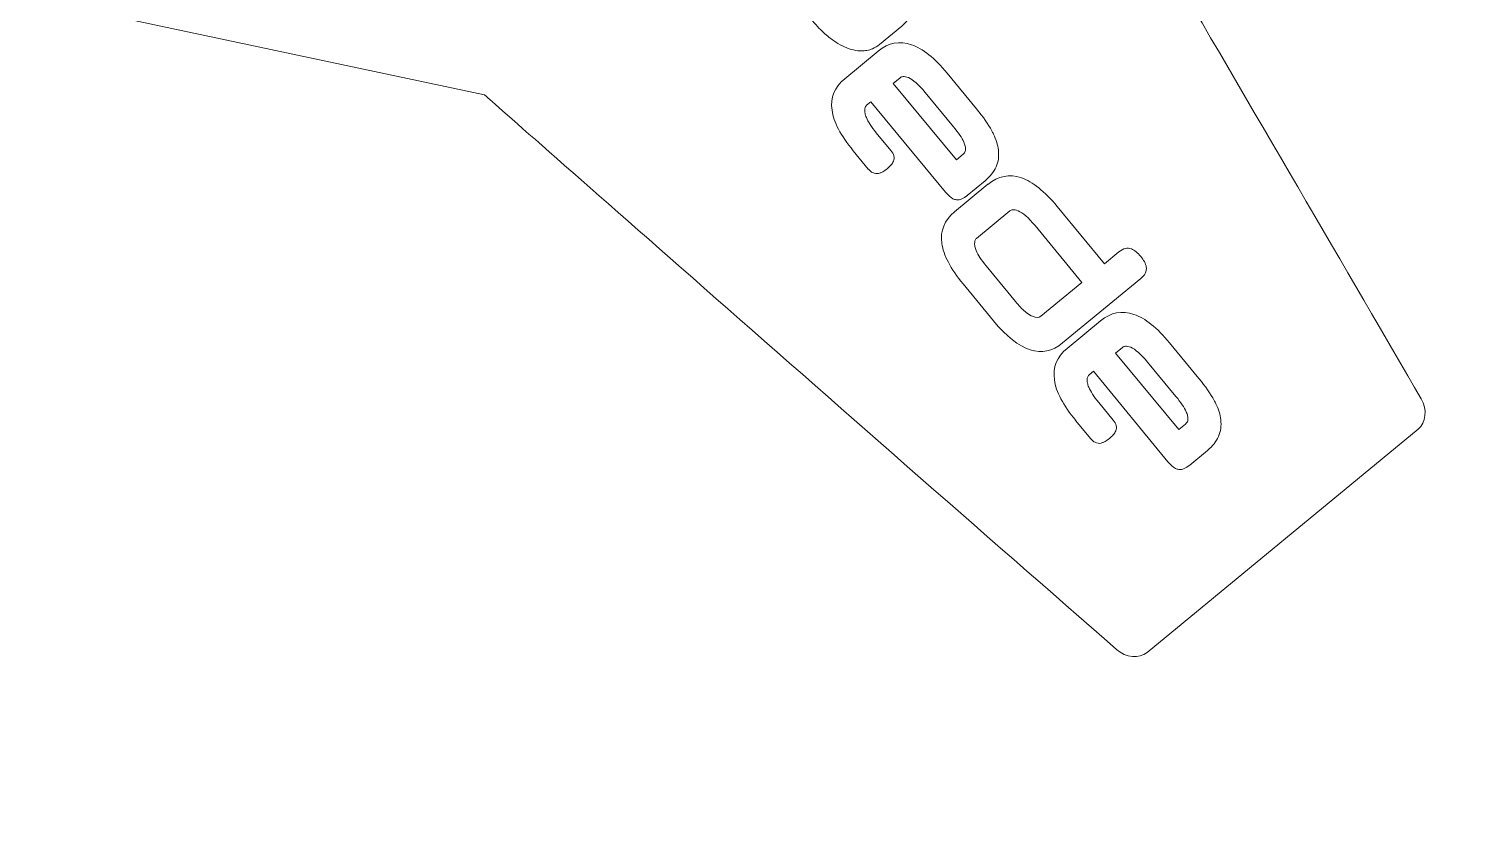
# Model space of a CAD drawing. Header units: inches. Extents: x -11.8 to 6.2, y -5.8 to 5.2.
# Drawn here: x -10.724 to -9.374, y -5.76 to -4.999 of the extents above; entities that cross this region are included whole.
import ezdxf

# ---------------------------------------------------------------- set-up
doc = ezdxf.new("R2010")
doc.units = ezdxf.units.IN
doc.header["$MEASUREMENT"] = 0
doc.layers.add('VIEW_HATCHES', color=7, linetype='Continuous')

msp = doc.modelspace()

# ---------------------------------------------------------------- linework, layer by layer
at = {"layer": 'VIEW_HATCHES', "color": 4, "lineweight": 5}
for points in [[(-7.4505, -4.986), (-7.4505, -4.986), (-8.8011, -5.7189), (-8.8011, -5.7189), (-8.8011, -5.7189), (-8.8679, -5.7552), (-8.9473, -5.76), (-9.018, -5.7319), (-9.018, -5.7319), (-9.0886, -5.7039), (-9.1433, -5.6455), (-9.1669, -5.5733), (-9.1669, -5.5733), (-9.1669, -5.5733), (-9.6443, -4.1126), (-9.6443, -4.1126), (-9.6443, -4.1126), (-9.6443, -4.1126), (-9.6443, -4.1126), (-9.6443, -4.1126), (-9.6443, -4.1126), (-9.6704, -4.0956), (-11.0002, -3.2376), (-11.7143, -2.7719), (-11.7143, -2.7719), (-11.7457, -2.7515), (-11.7583, -2.7117), (-11.7444, -2.6769), (-11.7444, -2.6769), (-11.7444, -2.6769), (-11.2824, -1.5164), (-11.2824, -1.5164), (-11.2824, -1.5164), (-11.2686, -1.4816), (-11.2321, -1.4614), (-11.1952, -1.468), (-11.1952, -1.468), (-10.182, -1.6523), (-8.8008, -1.9112), (-8.7701, -1.9168), (-8.7701, -1.9168), (-8.7701, -1.9168), (-8.7701, -1.9168), (-8.7701, -1.9168), (-8.7701, -1.9168), (-8.7701, -1.9168), (-7.4195, -1.1839), (-7.4195, -1.1839), (-7.4195, -1.1839), (-7.3528, -1.1476), (-7.2733, -1.1428), (-7.2027, -1.1709), (-7.2027, -1.1709), (-7.1321, -1.1989), (-7.0774, -1.2573), (-7.0537, -1.3295), (-7.0537, -1.3295), (-7.0537, -1.3295), (-6.5764, -2.7902), (-6.5764, -2.7902), (-6.5764, -2.7902), (-6.5764, -2.7902), (-6.5764, -2.7902), (-6.5764, -2.7902), (-6.5764, -2.7902), (-6.5502, -2.8072), (-5.177, -3.6936), (-4.5064, -4.1309), (-4.5064, -4.1309), (-4.475, -4.1513), (-4.4624, -4.1911), (-4.4762, -4.2259), (-4.4762, -4.2259), (-4.4762, -4.2259), (-4.9382, -5.3864), (-4.9382, -5.3864), (-4.9382, -5.3864), (-4.9521, -5.4212), (-4.9886, -5.4415), (-5.0255, -5.4348), (-5.0255, -5.4348), (-6.0386, -5.2505), (-7.4198, -4.9916), (-7.4505, -4.986), (-7.4505, -4.986), (-7.4505, -4.986), (-7.4505, -4.986), (-7.4505, -4.986)], [(-10.2962, -5.0613), (-10.2962, -5.0613), (-10.693, -4.9772), (-10.693, -4.9772), (-10.693, -4.9772), (-10.7149, -4.9749), (-10.7365, -4.9627), (-10.7521, -4.9438), (-10.7521, -4.9438), (-10.7677, -4.9249), (-10.7756, -4.9011), (-10.7737, -4.8792), (-10.7737, -4.8792), (-10.7737, -4.8792), (-10.7804, -4.4737), (-10.7804, -4.4737), (-10.7804, -4.4737), (-10.7804, -4.4737), (-10.7804, -4.4737), (-10.7804, -4.4737), (-10.7804, -4.4737), (-10.7855, -4.4651), (-11.0417, -4.0274), (-11.1787, -3.7912), (-11.1787, -3.7912), (-11.1848, -3.7808), (-11.1836, -3.7688), (-11.176, -3.7625), (-11.176, -3.7625), (-11.176, -3.7625), (-10.9215, -3.5528), (-10.9215, -3.5528), (-10.9215, -3.5528), (-10.9138, -3.5465), (-10.9018, -3.5476), (-10.8928, -3.5555), (-10.8928, -3.5555), (-10.6443, -3.7725), (-10.3064, -4.0703), (-10.2989, -4.0769), (-10.2989, -4.0769), (-10.2989, -4.0769), (-10.2989, -4.0769), (-10.2989, -4.0769), (-10.2989, -4.0769), (-10.2989, -4.0769), (-9.9026, -4.1613), (-9.9026, -4.1613), (-9.9026, -4.1613), (-9.8807, -4.1636), (-9.8591, -4.1759), (-9.8435, -4.1948), (-9.8435, -4.1948), (-9.8279, -4.2136), (-9.82, -4.2374), (-9.8219, -4.2593), (-9.8219, -4.2593), (-9.8219, -4.2593), (-9.8146, -4.6644), (-9.8146, -4.6644), (-9.8146, -4.6644), (-9.8146, -4.6644), (-9.8146, -4.6644), (-9.8146, -4.6644), (-9.8146, -4.6644), (-9.8096, -4.673), (-9.545, -5.1251), (-9.4163, -5.3469), (-9.4163, -5.3469), (-9.4103, -5.3573), (-9.4115, -5.3693), (-9.4191, -5.3756), (-9.4191, -5.3756), (-9.4191, -5.3756), (-9.6736, -5.5854), (-9.6736, -5.5854), (-9.6736, -5.5854), (-9.6813, -5.5916), (-9.6933, -5.5905), (-9.7023, -5.5826), (-9.7023, -5.5826), (-9.9508, -5.3656), (-10.2887, -5.0678), (-10.2962, -5.0613), (-10.2962, -5.0613), (-10.2962, -5.0613), (-10.2962, -5.0613), (-10.2962, -5.0613)]]:
    msp.add_open_spline(points, degree=3, knots=[0, 0, 0, 0, 0.045455, 0.045455, 0.045455, 0.045455, 0.090909, 0.090909, 0.090909, 0.090909, 0.136364, 0.136364, 0.136364, 0.136364, 0.181818, 0.181818, 0.181818, 0.181818, 0.227273, 0.227273, 0.227273, 0.227273, 0.272727, 0.272727, 0.272727, 0.272727, 0.318182, 0.318182, 0.318182, 0.318182, 0.363636, 0.363636, 0.363636, 0.363636, 0.409091, 0.409091, 0.409091, 0.409091, 0.454545, 0.454545, 0.454545, 0.454545, 0.5, 0.5, 0.5, 0.5, 0.545455, 0.545455, 0.545455, 0.545455, 0.590909, 0.590909, 0.590909, 0.590909, 0.636364, 0.636364, 0.636364, 0.636364, 0.681818, 0.681818, 0.681818, 0.681818, 0.727273, 0.727273, 0.727273, 0.727273, 0.772727, 0.772727, 0.772727, 0.772727, 0.818182, 0.818182, 0.818182, 0.818182, 0.863636, 0.863636, 0.863636, 0.863636, 0.909091, 0.909091, 0.909091, 0.909091, 0.954545, 0.954545, 0.954545, 0.954545, 1, 1, 1, 1], dxfattribs=at)
at = {"layer": 'VIEW_HATCHES', "color": 2, "lineweight": 5}
for points, knots in [([(-10.0008, -4.845), (-10.0008, -4.845), (-10.0008, -4.845), (-10.0008, -4.845), (-10.0008, -4.845), (-10.0008, -4.845), (-10.0008, -4.845), (-10.0008, -4.845), (-10.0008, -4.845), (-9.9977, -4.8424), (-9.9945, -4.8413), (-9.9913, -4.8416), (-9.9913, -4.8416), (-9.9902, -4.8417), (-9.9891, -4.842), (-9.988, -4.8425), (-9.988, -4.8425), (-9.986, -4.8434), (-9.9842, -4.8449), (-9.9826, -4.8469), (-9.9826, -4.8469), (-9.9826, -4.8469), (-9.915, -4.9289), (-9.915, -4.9289), (-9.915, -4.9289), (-9.915, -4.9289), (-9.915, -4.9289), (-9.915, -4.9289), (-9.915, -4.9289), (-9.915, -4.9289), (-9.915, -4.9289), (-9.915, -4.9289), (-9.915, -4.9289), (-9.9122, -4.9323), (-9.9097, -4.9356), (-9.9075, -4.9389), (-9.9075, -4.9389), (-9.907, -4.9397), (-9.9066, -4.9402), (-9.9064, -4.9405), (-9.9064, -4.9405), (-9.9046, -4.9433), (-9.903, -4.946), (-9.9016, -4.9487), (-9.9016, -4.9487), (-9.8999, -4.9519), (-9.8985, -4.9551), (-9.8974, -4.9581), (-9.8974, -4.9581), (-9.8962, -4.9613), (-9.8954, -4.9643), (-9.8948, -4.9671), (-9.8948, -4.9671), (-9.8948, -4.9671), (-9.8948, -4.9671), (-9.8948, -4.9671), (-9.8948, -4.9671), (-9.8948, -4.9671), (-9.8948, -4.9671), (-9.8948, -4.9671), (-9.8948, -4.9671), (-9.8947, -4.9678), (-9.8946, -4.9686), (-9.8944, -4.9696), (-9.8944, -4.9696), (-9.8943, -4.9705), (-9.8942, -4.9713), (-9.8942, -4.972), (-9.8942, -4.972), (-9.8939, -4.9761), (-9.8943, -4.98), (-9.8953, -4.9836), (-9.8953, -4.9836), (-9.8953, -4.9836), (-9.8953, -4.9837), (-9.8953, -4.9837), (-9.8953, -4.9837), (-9.8953, -4.9837), (-9.8953, -4.9837), (-9.8953, -4.9837), (-9.8953, -4.9837), (-9.8953, -4.9837), (-9.8953, -4.9837), (-9.8953, -4.9837), (-9.8953, -4.9837), (-9.8957, -4.985), (-9.8962, -4.9862), (-9.8967, -4.9874), (-9.8967, -4.9874), (-9.8973, -4.9886), (-9.8979, -4.9897), (-9.8986, -4.9908), (-9.8986, -4.9908), (-9.9001, -4.993), (-9.9019, -4.995), (-9.9039, -4.9967), (-9.9039, -4.9967), (-9.9039, -4.9967), (-9.9249, -5.014), (-9.9249, -5.014), (-9.9249, -5.014), (-9.9249, -5.014), (-9.9249, -5.014), (-9.9249, -5.014), (-9.9249, -5.014), (-9.9249, -5.014), (-9.9249, -5.014), (-9.9249, -5.014), (-9.9249, -5.014), (-9.9271, -5.0157), (-9.9293, -5.0171), (-9.9317, -5.0181), (-9.9317, -5.0181), (-9.9325, -5.0184), (-9.9333, -5.0187), (-9.9342, -5.019), (-9.9342, -5.019), (-9.9359, -5.0195), (-9.9376, -5.0198), (-9.9394, -5.02), (-9.9394, -5.02), (-9.9446, -5.0204), (-9.95, -5.0195), (-9.9557, -5.0173), (-9.9557, -5.0173), (-9.9584, -5.0162), (-9.9612, -5.0148), (-9.964, -5.0131), (-9.964, -5.0131), (-9.9668, -5.0114), (-9.9696, -5.0094), (-9.9725, -5.0072), (-9.9725, -5.0072), (-9.9725, -5.0072), (-9.9725, -5.0071), (-9.9725, -5.0071), (-9.9725, -5.0071), (-9.9735, -5.0064), (-9.9743, -5.0057), (-9.9749, -5.0052), (-9.9749, -5.0052), (-9.9756, -5.0046), (-9.9764, -5.0039), (-9.9773, -5.003), (-9.9773, -5.003), (-9.9814, -4.9993), (-9.9854, -4.995), (-9.9894, -4.9902), (-9.9894, -4.9902), (-9.9894, -4.9902), (-10.044, -4.9239), (-10.044, -4.9239), (-10.044, -4.9239), (-10.044, -4.9239), (-10.0716, -4.9466), (-10.0716, -4.9466), (-10.0716, -4.9466), (-10.0734, -4.9481), (-10.0753, -4.9491), (-10.0771, -4.9497), (-10.0771, -4.9497), (-10.0793, -4.9503), (-10.0814, -4.9501), (-10.0834, -4.9493), (-10.0834, -4.9493), (-10.0849, -4.9487), (-10.0865, -4.9477), (-10.088, -4.9464), (-10.088, -4.9464), (-10.0895, -4.9452), (-10.0909, -4.9437), (-10.0923, -4.9419), (-10.0923, -4.9419), (-10.0937, -4.9402), (-10.0949, -4.9386), (-10.0958, -4.9369), (-10.0958, -4.9369), (-10.0968, -4.9352), (-10.0974, -4.9335), (-10.0978, -4.932), (-10.0978, -4.932), (-10.0978, -4.932), (-10.0978, -4.9319), (-10.0978, -4.9319), (-10.0978, -4.9319), (-10.0979, -4.9314), (-10.0979, -4.9307), (-10.098, -4.9301), (-10.098, -4.9301), (-10.098, -4.9295), (-10.0979, -4.9289), (-10.0978, -4.9283), (-10.0978, -4.9283), (-10.0973, -4.9256), (-10.0956, -4.9231), (-10.0928, -4.9208), (-10.0928, -4.9208), (-10.0928, -4.9208), (-10.0008, -4.845), (-10.0008, -4.845)], [0, 0, 0, 0, 0.02, 0.02, 0.02, 0.02, 0.04, 0.04, 0.04, 0.04, 0.06, 0.06, 0.06, 0.06, 0.08, 0.08, 0.08, 0.08, 0.1, 0.1, 0.1, 0.1, 0.12, 0.12, 0.12, 0.12, 0.14, 0.14, 0.14, 0.14, 0.16, 0.16, 0.16, 0.16, 0.18, 0.18, 0.18, 0.18, 0.2, 0.2, 0.2, 0.2, 0.22, 0.22, 0.22, 0.22, 0.24, 0.24, 0.24, 0.24, 0.26, 0.26, 0.26, 0.26, 0.28, 0.28, 0.28, 0.28, 0.3, 0.3, 0.3, 0.3, 0.32, 0.32, 0.32, 0.32, 0.34, 0.34, 0.34, 0.34, 0.36, 0.36, 0.36, 0.36, 0.38, 0.38, 0.38, 0.38, 0.4, 0.4, 0.4, 0.4, 0.42, 0.42, 0.42, 0.42, 0.44, 0.44, 0.44, 0.44, 0.46, 0.46, 0.46, 0.46, 0.48, 0.48, 0.48, 0.48, 0.5, 0.5, 0.5, 0.5, 0.52, 0.52, 0.52, 0.52, 0.54, 0.54, 0.54, 0.54, 0.56, 0.56, 0.56, 0.56, 0.58, 0.58, 0.58, 0.58, 0.6, 0.6, 0.6, 0.6, 0.62, 0.62, 0.62, 0.62, 0.64, 0.64, 0.64, 0.64, 0.66, 0.66, 0.66, 0.66, 0.68, 0.68, 0.68, 0.68, 0.7, 0.7, 0.7, 0.7, 0.72, 0.72, 0.72, 0.72, 0.74, 0.74, 0.74, 0.74, 0.76, 0.76, 0.76, 0.76, 0.78, 0.78, 0.78, 0.78, 0.8, 0.8, 0.8, 0.8, 0.82, 0.82, 0.82, 0.82, 0.84, 0.84, 0.84, 0.84, 0.86, 0.86, 0.86, 0.86, 0.88, 0.88, 0.88, 0.88, 0.9, 0.9, 0.9, 0.9, 0.92, 0.92, 0.92, 0.92, 0.94, 0.94, 0.94, 0.94, 0.96, 0.96, 0.96, 0.96, 0.98, 0.98, 0.98, 0.98, 1, 1, 1, 1]), ([(-9.933, -5.0678), (-9.933, -5.0678), (-9.9371, -5.0711), (-9.9371, -5.0711), (-9.9371, -5.0711), (-9.9371, -5.0711), (-9.9371, -5.0711), (-9.9371, -5.0711), (-9.9371, -5.0711), (-9.9371, -5.0711), (-9.9371, -5.0711), (-9.9371, -5.0711), (-9.9371, -5.0711), (-9.9378, -5.0717), (-9.9383, -5.0726), (-9.9386, -5.0736), (-9.9386, -5.0736), (-9.9387, -5.074), (-9.9387, -5.0744), (-9.9388, -5.0749), (-9.9388, -5.0749), (-9.9389, -5.076), (-9.9388, -5.0773), (-9.9385, -5.0788), (-9.9385, -5.0788), (-9.9385, -5.0788), (-9.9385, -5.0788), (-9.9385, -5.0788), (-9.9385, -5.0788), (-9.9385, -5.0788), (-9.9385, -5.0788), (-9.9385, -5.0788), (-9.9385, -5.0788), (-9.9385, -5.0788), (-9.9385, -5.0788), (-9.9385, -5.0788), (-9.9385, -5.0788), (-9.9385, -5.0788), (-9.9385, -5.0788), (-9.9385, -5.0788), (-9.9385, -5.0788), (-9.9385, -5.0788), (-9.9385, -5.0788), (-9.9385, -5.0788), (-9.9385, -5.0788), (-9.9384, -5.0794), (-9.9383, -5.08), (-9.9381, -5.0806), (-9.9381, -5.0806), (-9.9378, -5.0813), (-9.9376, -5.0821), (-9.9373, -5.0827), (-9.9373, -5.0827), (-9.9357, -5.0867), (-9.9325, -5.0915), (-9.928, -5.097), (-9.928, -5.097), (-9.928, -5.097), (-9.928, -5.097), (-9.928, -5.097), (-9.928, -5.097), (-9.928, -5.097), (-9.9143, -5.1136), (-9.9143, -5.1136), (-9.9143, -5.1136), (-9.9114, -5.1172), (-9.9106, -5.1206), (-9.9119, -5.1238), (-9.9119, -5.1238), (-9.9124, -5.125), (-9.9132, -5.1262), (-9.9143, -5.1274), (-9.9143, -5.1274), (-9.9153, -5.1285), (-9.9164, -5.1297), (-9.9178, -5.1308), (-9.9178, -5.1308), (-9.9178, -5.1308), (-9.9178, -5.1308), (-9.9178, -5.1308), (-9.9178, -5.1308), (-9.9178, -5.1308), (-9.9178, -5.1308), (-9.9178, -5.1308), (-9.9178, -5.1308), (-9.9192, -5.132), (-9.9206, -5.1329), (-9.9218, -5.1336), (-9.9218, -5.1336), (-9.9222, -5.1339), (-9.9227, -5.1341), (-9.9231, -5.1343), (-9.9231, -5.1343), (-9.924, -5.1347), (-9.9249, -5.135), (-9.9258, -5.1352), (-9.9258, -5.1352), (-9.9258, -5.1352), (-9.9258, -5.1352), (-9.9258, -5.1352), (-9.9258, -5.1352), (-9.9277, -5.1357), (-9.9295, -5.1354), (-9.9314, -5.1345), (-9.9314, -5.1345), (-9.9328, -5.1338), (-9.9341, -5.1327), (-9.9354, -5.1311), (-9.9354, -5.1311), (-9.9354, -5.1311), (-9.9355, -5.1311), (-9.9355, -5.1311), (-9.9355, -5.1311), (-9.9355, -5.1311), (-9.9496, -5.1139), (-9.9496, -5.1139), (-9.9496, -5.1139), (-9.9496, -5.1139), (-9.9496, -5.1139), (-9.9496, -5.1139), (-9.9496, -5.1139), (-9.9614, -5.0996), (-9.9681, -5.0869), (-9.9696, -5.0759), (-9.9696, -5.0759), (-9.9712, -5.064), (-9.9673, -5.0541), (-9.9576, -5.0462), (-9.9576, -5.0462), (-9.9576, -5.0462), (-9.9263, -5.0203), (-9.9263, -5.0203), (-9.9263, -5.0203), (-9.9263, -5.0203), (-9.9262, -5.0203), (-9.9262, -5.0203), (-9.9262, -5.0203), (-9.9262, -5.0203), (-9.9262, -5.0203), (-9.9262, -5.0203), (-9.9262, -5.0203), (-9.9166, -5.0124), (-9.9062, -5.0104), (-9.8949, -5.0143), (-9.8949, -5.0143), (-9.8843, -5.0179), (-9.8731, -5.0268), (-9.8614, -5.0411), (-9.8614, -5.0411), (-9.8614, -5.0411), (-9.8614, -5.0411), (-9.8614, -5.0411), (-9.8614, -5.0411), (-9.8614, -5.0411), (-9.8613, -5.0411), (-9.8613, -5.0411), (-9.8613, -5.0411), (-9.8613, -5.0411), (-9.8614, -5.0411), (-9.8614, -5.0411), (-9.8614, -5.0411), (-9.8614, -5.0411), (-9.8338, -5.0745), (-9.8338, -5.0745), (-9.8338, -5.0745), (-9.8338, -5.0745), (-9.8338, -5.0745), (-9.8338, -5.0745), (-9.8338, -5.0745), (-9.8338, -5.0745), (-9.8338, -5.0745), (-9.8338, -5.0745), (-9.8338, -5.0745), (-9.8338, -5.0745), (-9.8338, -5.0745), (-9.8338, -5.0745), (-9.8338, -5.0745), (-9.8276, -5.082), (-9.8229, -5.0889), (-9.8195, -5.0952), (-9.8195, -5.0952), (-9.819, -5.0961), (-9.8185, -5.0972), (-9.8179, -5.0983), (-9.8179, -5.0983), (-9.8154, -5.1036), (-9.8138, -5.1086), (-9.8133, -5.1132), (-9.8133, -5.1132), (-9.8133, -5.1132), (-9.8133, -5.1132), (-9.8133, -5.1132), (-9.8133, -5.1132), (-9.8133, -5.1132), (-9.8133, -5.1132), (-9.8133, -5.1132), (-9.8133, -5.1132), (-9.8133, -5.1132), (-9.8133, -5.1132), (-9.8133, -5.1132), (-9.8133, -5.1132), (-9.813, -5.116), (-9.813, -5.1188), (-9.8133, -5.1214), (-9.8133, -5.1214), (-9.8137, -5.124), (-9.8144, -5.1266), (-9.8155, -5.1291), (-9.8155, -5.1291), (-9.8176, -5.1339), (-9.8211, -5.1383), (-9.8258, -5.1422), (-9.8258, -5.1422), (-9.8258, -5.1422), (-9.8258, -5.1422), (-9.8258, -5.1422), (-9.8258, -5.1422), (-9.8258, -5.1422), (-9.8425, -5.1559), (-9.8425, -5.1559), (-9.8425, -5.1559), (-9.8425, -5.1559), (-9.8424, -5.1559), (-9.8424, -5.1559), (-9.8424, -5.1559), (-9.8461, -5.1589), (-9.8495, -5.1603), (-9.8527, -5.16), (-9.8527, -5.16), (-9.8527, -5.16), (-9.8527, -5.16), (-9.8527, -5.16), (-9.8527, -5.16), (-9.8527, -5.16), (-9.8527, -5.16), (-9.8527, -5.16), (-9.8527, -5.16), (-9.8527, -5.16), (-9.8527, -5.16), (-9.8527, -5.16), (-9.8527, -5.16), (-9.8533, -5.16), (-9.8539, -5.1598), (-9.8544, -5.1596), (-9.8544, -5.1596), (-9.8544, -5.1596), (-9.8544, -5.1596), (-9.8544, -5.1596), (-9.8544, -5.1596), (-9.855, -5.1595), (-9.8555, -5.1592), (-9.856, -5.159), (-9.856, -5.159), (-9.856, -5.159), (-9.856, -5.159), (-9.856, -5.159), (-9.856, -5.159), (-9.8581, -5.1579), (-9.8605, -5.1558), (-9.863, -5.1527), (-9.863, -5.1527), (-9.863, -5.1527), (-9.933, -5.0678), (-9.933, -5.0678)], [0, 0, 0, 0, 0.015152, 0.015152, 0.015152, 0.015152, 0.030303, 0.030303, 0.030303, 0.030303, 0.045455, 0.045455, 0.045455, 0.045455, 0.060606, 0.060606, 0.060606, 0.060606, 0.075758, 0.075758, 0.075758, 0.075758, 0.090909, 0.090909, 0.090909, 0.090909, 0.106061, 0.106061, 0.106061, 0.106061, 0.121212, 0.121212, 0.121212, 0.121212, 0.136364, 0.136364, 0.136364, 0.136364, 0.151515, 0.151515, 0.151515, 0.151515, 0.166667, 0.166667, 0.166667, 0.166667, 0.181818, 0.181818, 0.181818, 0.181818, 0.19697, 0.19697, 0.19697, 0.19697, 0.212121, 0.212121, 0.212121, 0.212121, 0.227273, 0.227273, 0.227273, 0.227273, 0.242424, 0.242424, 0.242424, 0.242424, 0.257576, 0.257576, 0.257576, 0.257576, 0.272727, 0.272727, 0.272727, 0.272727, 0.287879, 0.287879, 0.287879, 0.287879, 0.30303, 0.30303, 0.30303, 0.30303, 0.318182, 0.318182, 0.318182, 0.318182, 0.333333, 0.333333, 0.333333, 0.333333, 0.348485, 0.348485, 0.348485, 0.348485, 0.363636, 0.363636, 0.363636, 0.363636, 0.378788, 0.378788, 0.378788, 0.378788, 0.393939, 0.393939, 0.393939, 0.393939, 0.409091, 0.409091, 0.409091, 0.409091, 0.424242, 0.424242, 0.424242, 0.424242, 0.439394, 0.439394, 0.439394, 0.439394, 0.454545, 0.454545, 0.454545, 0.454545, 0.469697, 0.469697, 0.469697, 0.469697, 0.484848, 0.484848, 0.484848, 0.484848, 0.5, 0.5, 0.5, 0.5, 0.515152, 0.515152, 0.515152, 0.515152, 0.530303, 0.530303, 0.530303, 0.530303, 0.545455, 0.545455, 0.545455, 0.545455, 0.560606, 0.560606, 0.560606, 0.560606, 0.575758, 0.575758, 0.575758, 0.575758, 0.590909, 0.590909, 0.590909, 0.590909, 0.606061, 0.606061, 0.606061, 0.606061, 0.621212, 0.621212, 0.621212, 0.621212, 0.636364, 0.636364, 0.636364, 0.636364, 0.651515, 0.651515, 0.651515, 0.651515, 0.666667, 0.666667, 0.666667, 0.666667, 0.681818, 0.681818, 0.681818, 0.681818, 0.69697, 0.69697, 0.69697, 0.69697, 0.712121, 0.712121, 0.712121, 0.712121, 0.727273, 0.727273, 0.727273, 0.727273, 0.742424, 0.742424, 0.742424, 0.742424, 0.757576, 0.757576, 0.757576, 0.757576, 0.772727, 0.772727, 0.772727, 0.772727, 0.787879, 0.787879, 0.787879, 0.787879, 0.80303, 0.80303, 0.80303, 0.80303, 0.818182, 0.818182, 0.818182, 0.818182, 0.833333, 0.833333, 0.833333, 0.833333, 0.848485, 0.848485, 0.848485, 0.848485, 0.863636, 0.863636, 0.863636, 0.863636, 0.878788, 0.878788, 0.878788, 0.878788, 0.893939, 0.893939, 0.893939, 0.893939, 0.909091, 0.909091, 0.909091, 0.909091, 0.924242, 0.924242, 0.924242, 0.924242, 0.939394, 0.939394, 0.939394, 0.939394, 0.954545, 0.954545, 0.954545, 0.954545, 0.969697, 0.969697, 0.969697, 0.969697, 0.984848, 0.984848, 0.984848, 0.984848, 1, 1, 1, 1]), ([(-9.9121, -5.0506), (-9.9121, -5.0506), (-9.8528, -5.1225), (-9.8528, -5.1225), (-9.8528, -5.1225), (-9.8528, -5.1225), (-9.8464, -5.1172), (-9.8464, -5.1172), (-9.8464, -5.1172), (-9.8464, -5.1172), (-9.8464, -5.1172), (-9.8464, -5.1172), (-9.8464, -5.1172), (-9.8464, -5.1172), (-9.8464, -5.1172), (-9.8464, -5.1172), (-9.8464, -5.1172), (-9.8454, -5.1164), (-9.8447, -5.1155), (-9.8444, -5.1143), (-9.8444, -5.1143), (-9.8443, -5.1139), (-9.8442, -5.1135), (-9.8442, -5.1131), (-9.8442, -5.1131), (-9.8441, -5.112), (-9.8442, -5.1109), (-9.8445, -5.1096), (-9.8445, -5.1096), (-9.8445, -5.1096), (-9.8445, -5.1096), (-9.8445, -5.1096), (-9.8445, -5.1096), (-9.8445, -5.1096), (-9.8445, -5.1096), (-9.8445, -5.1096), (-9.8445, -5.1096), (-9.8445, -5.1096), (-9.8445, -5.1096), (-9.8445, -5.1096), (-9.8445, -5.1096), (-9.8446, -5.109), (-9.8448, -5.1085), (-9.845, -5.1078), (-9.845, -5.1078), (-9.8452, -5.1071), (-9.8455, -5.1065), (-9.8458, -5.1057), (-9.8458, -5.1057), (-9.8476, -5.1018), (-9.8508, -5.097), (-9.8555, -5.0914), (-9.8555, -5.0914), (-9.8555, -5.0914), (-9.8821, -5.0591), (-9.8821, -5.0591), (-9.8821, -5.0591), (-9.8883, -5.0516), (-9.8936, -5.047), (-9.8979, -5.0452), (-9.8979, -5.0452), (-9.8999, -5.0445), (-9.9015, -5.0441), (-9.9029, -5.0442), (-9.9029, -5.0442), (-9.904, -5.0443), (-9.9049, -5.0446), (-9.9057, -5.0453), (-9.9057, -5.0453), (-9.9057, -5.0453), (-9.9121, -5.0506), (-9.9121, -5.0506)], [0, 0, 0, 0, 0.055556, 0.055556, 0.055556, 0.055556, 0.111111, 0.111111, 0.111111, 0.111111, 0.166667, 0.166667, 0.166667, 0.166667, 0.222222, 0.222222, 0.222222, 0.222222, 0.277778, 0.277778, 0.277778, 0.277778, 0.333333, 0.333333, 0.333333, 0.333333, 0.388889, 0.388889, 0.388889, 0.388889, 0.444444, 0.444444, 0.444444, 0.444444, 0.5, 0.5, 0.5, 0.5, 0.555556, 0.555556, 0.555556, 0.555556, 0.611111, 0.611111, 0.611111, 0.611111, 0.666667, 0.666667, 0.666667, 0.666667, 0.722222, 0.722222, 0.722222, 0.722222, 0.777778, 0.777778, 0.777778, 0.777778, 0.833333, 0.833333, 0.833333, 0.833333, 0.888889, 0.888889, 0.888889, 0.888889, 0.944444, 0.944444, 0.944444, 0.944444, 1, 1, 1, 1]), ([(-9.7001, -5.209), (-9.696, -5.2056), (-9.6921, -5.2046), (-9.6884, -5.2061), (-9.6884, -5.2061), (-9.6869, -5.2066), (-9.6854, -5.2076), (-9.6839, -5.2089), (-9.6839, -5.2089), (-9.6825, -5.21), (-9.6811, -5.2115), (-9.6796, -5.2132), (-9.6796, -5.2132), (-9.6782, -5.2149), (-9.6771, -5.2166), (-9.6762, -5.2181), (-9.6762, -5.2181), (-9.6753, -5.2199), (-9.6746, -5.2216), (-9.6744, -5.2231), (-9.6744, -5.2231), (-9.674, -5.2252), (-9.6744, -5.2272), (-9.6755, -5.2292), (-9.6755, -5.2292), (-9.6763, -5.2308), (-9.6777, -5.2324), (-9.6795, -5.2339), (-9.6795, -5.2339), (-9.6795, -5.2339), (-9.753, -5.2945), (-9.753, -5.2945), (-9.753, -5.2945), (-9.772, -5.3101), (-9.7936, -5.3032), (-9.8179, -5.2737), (-9.8179, -5.2737), (-9.8179, -5.2737), (-9.8179, -5.2737), (-9.8179, -5.2737), (-9.8179, -5.2737), (-9.8179, -5.2737), (-9.8465, -5.239), (-9.8465, -5.239), (-9.8465, -5.239), (-9.8465, -5.239), (-9.8465, -5.239), (-9.8465, -5.239), (-9.8465, -5.239), (-9.8583, -5.2247), (-9.8649, -5.212), (-9.8665, -5.201), (-9.8665, -5.201), (-9.8681, -5.1891), (-9.8641, -5.1792), (-9.8545, -5.1713), (-9.8545, -5.1713), (-9.8545, -5.1713), (-9.8231, -5.1454), (-9.8231, -5.1454), (-9.8231, -5.1454), (-9.8231, -5.1454), (-9.8231, -5.1454), (-9.8231, -5.1454), (-9.8231, -5.1454), (-9.8231, -5.1454), (-9.8231, -5.1455), (-9.8231, -5.1455), (-9.8231, -5.1455), (-9.8135, -5.1375), (-9.803, -5.1355), (-9.7917, -5.1394), (-9.7917, -5.1394), (-9.7812, -5.143), (-9.77, -5.1519), (-9.7582, -5.1662), (-9.7582, -5.1662), (-9.7582, -5.1662), (-9.7582, -5.1662), (-9.7582, -5.1662), (-9.7582, -5.1662), (-9.7582, -5.1662), (-9.7582, -5.1662), (-9.7582, -5.1662), (-9.7582, -5.1662), (-9.7582, -5.1662), (-9.7137, -5.2202), (-9.7137, -5.2202), (-9.7137, -5.2202), (-9.7137, -5.2202), (-9.7001, -5.209), (-9.7001, -5.209)], [0, 0, 0, 0, 0.043478, 0.043478, 0.043478, 0.043478, 0.086957, 0.086957, 0.086957, 0.086957, 0.130435, 0.130435, 0.130435, 0.130435, 0.173913, 0.173913, 0.173913, 0.173913, 0.217391, 0.217391, 0.217391, 0.217391, 0.26087, 0.26087, 0.26087, 0.26087, 0.304348, 0.304348, 0.304348, 0.304348, 0.347826, 0.347826, 0.347826, 0.347826, 0.391304, 0.391304, 0.391304, 0.391304, 0.434783, 0.434783, 0.434783, 0.434783, 0.478261, 0.478261, 0.478261, 0.478261, 0.521739, 0.521739, 0.521739, 0.521739, 0.565217, 0.565217, 0.565217, 0.565217, 0.608696, 0.608696, 0.608696, 0.608696, 0.652174, 0.652174, 0.652174, 0.652174, 0.695652, 0.695652, 0.695652, 0.695652, 0.73913, 0.73913, 0.73913, 0.73913, 0.782609, 0.782609, 0.782609, 0.782609, 0.826087, 0.826087, 0.826087, 0.826087, 0.869565, 0.869565, 0.869565, 0.869565, 0.913043, 0.913043, 0.913043, 0.913043, 0.956522, 0.956522, 0.956522, 0.956522, 1, 1, 1, 1]), ([(-9.7789, -5.1843), (-9.7851, -5.1767), (-9.7904, -5.1721), (-9.7948, -5.1704), (-9.7948, -5.1704), (-9.7967, -5.1696), (-9.7984, -5.1692), (-9.7998, -5.1693), (-9.7998, -5.1693), (-9.8008, -5.1694), (-9.8018, -5.1697), (-9.8026, -5.1704), (-9.8026, -5.1704), (-9.8026, -5.1704), (-9.8339, -5.1963), (-9.8339, -5.1963), (-9.8339, -5.1963), (-9.8339, -5.1963), (-9.834, -5.1963), (-9.834, -5.1963), (-9.834, -5.1963), (-9.834, -5.1963), (-9.834, -5.1963), (-9.834, -5.1963), (-9.834, -5.1963), (-9.8347, -5.1969), (-9.8352, -5.1977), (-9.8354, -5.1987), (-9.8354, -5.1987), (-9.8355, -5.1991), (-9.8356, -5.1996), (-9.8356, -5.2001), (-9.8356, -5.2001), (-9.8357, -5.2012), (-9.8356, -5.2024), (-9.8354, -5.2039), (-9.8354, -5.2039), (-9.8354, -5.2039), (-9.8354, -5.2039), (-9.8354, -5.2039), (-9.8354, -5.2039), (-9.8354, -5.2039), (-9.8354, -5.2039), (-9.8354, -5.2039), (-9.8354, -5.2039), (-9.8354, -5.2039), (-9.8354, -5.2039), (-9.8354, -5.2039), (-9.8354, -5.2039), (-9.8354, -5.2039), (-9.8354, -5.2039), (-9.8354, -5.2039), (-9.8354, -5.2039), (-9.8354, -5.2039), (-9.8354, -5.2039), (-9.8354, -5.2039), (-9.8354, -5.2039), (-9.8353, -5.2045), (-9.8351, -5.2051), (-9.8349, -5.2057), (-9.8349, -5.2057), (-9.8347, -5.2065), (-9.8345, -5.2072), (-9.8342, -5.2078), (-9.8342, -5.2078), (-9.8325, -5.2118), (-9.8294, -5.2166), (-9.8249, -5.2221), (-9.8249, -5.2221), (-9.8249, -5.2221), (-9.7972, -5.2557), (-9.7972, -5.2557), (-9.7972, -5.2557), (-9.7972, -5.2557), (-9.7972, -5.2557), (-9.7972, -5.2557), (-9.7972, -5.2557), (-9.7972, -5.2557), (-9.7972, -5.2557), (-9.7972, -5.2557), (-9.7972, -5.2557), (-9.794, -5.2595), (-9.7911, -5.2626), (-9.7883, -5.265), (-9.7883, -5.265), (-9.7878, -5.2654), (-9.7874, -5.2657), (-9.787, -5.2661), (-9.787, -5.2661), (-9.7849, -5.2677), (-9.783, -5.2688), (-9.7813, -5.2695), (-9.7813, -5.2695), (-9.7778, -5.2709), (-9.7752, -5.2709), (-9.7736, -5.2695), (-9.7736, -5.2695), (-9.7736, -5.2695), (-9.7349, -5.2377), (-9.7349, -5.2377), (-9.7349, -5.2377), (-9.7349, -5.2377), (-9.7789, -5.1843), (-9.7789, -5.1843)], [0, 0, 0, 0, 0.038462, 0.038462, 0.038462, 0.038462, 0.076923, 0.076923, 0.076923, 0.076923, 0.115385, 0.115385, 0.115385, 0.115385, 0.153846, 0.153846, 0.153846, 0.153846, 0.192308, 0.192308, 0.192308, 0.192308, 0.230769, 0.230769, 0.230769, 0.230769, 0.269231, 0.269231, 0.269231, 0.269231, 0.307692, 0.307692, 0.307692, 0.307692, 0.346154, 0.346154, 0.346154, 0.346154, 0.384615, 0.384615, 0.384615, 0.384615, 0.423077, 0.423077, 0.423077, 0.423077, 0.461538, 0.461538, 0.461538, 0.461538, 0.5, 0.5, 0.5, 0.5, 0.538462, 0.538462, 0.538462, 0.538462, 0.576923, 0.576923, 0.576923, 0.576923, 0.615385, 0.615385, 0.615385, 0.615385, 0.653846, 0.653846, 0.653846, 0.653846, 0.692308, 0.692308, 0.692308, 0.692308, 0.730769, 0.730769, 0.730769, 0.730769, 0.769231, 0.769231, 0.769231, 0.769231, 0.807692, 0.807692, 0.807692, 0.807692, 0.846154, 0.846154, 0.846154, 0.846154, 0.884615, 0.884615, 0.884615, 0.884615, 0.923077, 0.923077, 0.923077, 0.923077, 0.961538, 0.961538, 0.961538, 0.961538, 1, 1, 1, 1]), ([(-9.7241, -5.3212), (-9.7241, -5.3212), (-9.7282, -5.3246), (-9.7282, -5.3246), (-9.7282, -5.3246), (-9.7282, -5.3246), (-9.7282, -5.3246), (-9.7282, -5.3246), (-9.7282, -5.3246), (-9.7282, -5.3246), (-9.7282, -5.3246), (-9.7282, -5.3246), (-9.7282, -5.3246), (-9.7289, -5.3251), (-9.7294, -5.326), (-9.7297, -5.327), (-9.7297, -5.327), (-9.7298, -5.3274), (-9.7299, -5.3279), (-9.7299, -5.3284), (-9.7299, -5.3284), (-9.73, -5.3295), (-9.7299, -5.3307), (-9.7296, -5.3322), (-9.7296, -5.3322), (-9.7296, -5.3322), (-9.7296, -5.3322), (-9.7296, -5.3322), (-9.7296, -5.3322), (-9.7296, -5.3322), (-9.7296, -5.3322), (-9.7296, -5.3322), (-9.7296, -5.3322), (-9.7296, -5.3322), (-9.7296, -5.3322), (-9.7296, -5.3322), (-9.7296, -5.3322), (-9.7296, -5.3322), (-9.7296, -5.3322), (-9.7296, -5.3322), (-9.7296, -5.3322), (-9.7296, -5.3322), (-9.7296, -5.3322), (-9.7296, -5.3322), (-9.7296, -5.3322), (-9.7295, -5.3328), (-9.7294, -5.3334), (-9.7292, -5.334), (-9.7292, -5.334), (-9.729, -5.3348), (-9.7287, -5.3355), (-9.7284, -5.3361), (-9.7284, -5.3361), (-9.7268, -5.3401), (-9.7237, -5.3449), (-9.7191, -5.3504), (-9.7191, -5.3504), (-9.7191, -5.3504), (-9.7191, -5.3504), (-9.7191, -5.3504), (-9.7191, -5.3504), (-9.7191, -5.3504), (-9.7054, -5.3671), (-9.7054, -5.3671), (-9.7054, -5.3671), (-9.7025, -5.3706), (-9.7017, -5.374), (-9.703, -5.3772), (-9.703, -5.3772), (-9.7036, -5.3784), (-9.7044, -5.3796), (-9.7054, -5.3809), (-9.7054, -5.3809), (-9.7064, -5.382), (-9.7075, -5.3831), (-9.7089, -5.3842), (-9.7089, -5.3842), (-9.7089, -5.3842), (-9.7089, -5.3842), (-9.7089, -5.3842), (-9.7089, -5.3842), (-9.7089, -5.3842), (-9.7089, -5.3842), (-9.7089, -5.3842), (-9.7089, -5.3842), (-9.7104, -5.3854), (-9.7117, -5.3863), (-9.7129, -5.387), (-9.7129, -5.387), (-9.7134, -5.3873), (-9.7138, -5.3875), (-9.7142, -5.3877), (-9.7142, -5.3877), (-9.7151, -5.3881), (-9.716, -5.3884), (-9.7169, -5.3886), (-9.7169, -5.3886), (-9.7169, -5.3886), (-9.7169, -5.3887), (-9.7169, -5.3887), (-9.7169, -5.3887), (-9.7188, -5.3891), (-9.7207, -5.3889), (-9.7225, -5.3879), (-9.7225, -5.3879), (-9.7239, -5.3872), (-9.7253, -5.3861), (-9.7266, -5.3845), (-9.7266, -5.3845), (-9.7266, -5.3845), (-9.7266, -5.3845), (-9.7266, -5.3845), (-9.7266, -5.3845), (-9.7266, -5.3845), (-9.7408, -5.3673), (-9.7408, -5.3673), (-9.7408, -5.3673), (-9.7408, -5.3673), (-9.7407, -5.3673), (-9.7407, -5.3673), (-9.7407, -5.3673), (-9.7525, -5.353), (-9.7592, -5.3403), (-9.7607, -5.3293), (-9.7607, -5.3293), (-9.7624, -5.3174), (-9.7584, -5.3075), (-9.7488, -5.2996), (-9.7488, -5.2996), (-9.7488, -5.2996), (-9.7174, -5.2737), (-9.7174, -5.2737), (-9.7174, -5.2737), (-9.7174, -5.2737), (-9.7174, -5.2737), (-9.7174, -5.2737), (-9.7174, -5.2737), (-9.7174, -5.2737), (-9.7173, -5.2738), (-9.7173, -5.2738), (-9.7173, -5.2738), (-9.7077, -5.2658), (-9.6973, -5.2638), (-9.686, -5.2677), (-9.686, -5.2677), (-9.6754, -5.2713), (-9.6643, -5.2802), (-9.6525, -5.2945), (-9.6525, -5.2945), (-9.6525, -5.2945), (-9.6525, -5.2945), (-9.6525, -5.2945), (-9.6525, -5.2945), (-9.6525, -5.2945), (-9.6525, -5.2945), (-9.6525, -5.2945), (-9.6525, -5.2945), (-9.6525, -5.2945), (-9.6525, -5.2945), (-9.6525, -5.2945), (-9.6525, -5.2945), (-9.6525, -5.2945), (-9.6249, -5.3279), (-9.6249, -5.3279), (-9.6249, -5.3279), (-9.6249, -5.3279), (-9.6249, -5.3279), (-9.6249, -5.3279), (-9.6249, -5.3279), (-9.6249, -5.3279), (-9.6249, -5.3279), (-9.6249, -5.3279), (-9.6249, -5.3279), (-9.6249, -5.3279), (-9.6249, -5.328), (-9.6249, -5.328), (-9.6249, -5.328), (-9.6188, -5.3354), (-9.614, -5.3423), (-9.6106, -5.3486), (-9.6106, -5.3486), (-9.6101, -5.3496), (-9.6096, -5.3506), (-9.609, -5.3517), (-9.609, -5.3517), (-9.6065, -5.357), (-9.6049, -5.362), (-9.6044, -5.3666), (-9.6044, -5.3666), (-9.6044, -5.3666), (-9.6044, -5.3666), (-9.6044, -5.3666), (-9.6044, -5.3666), (-9.6044, -5.3666), (-9.6044, -5.3667), (-9.6044, -5.3667), (-9.6044, -5.3667), (-9.6044, -5.3667), (-9.6044, -5.3667), (-9.6044, -5.3667), (-9.6044, -5.3667), (-9.6041, -5.3695), (-9.6041, -5.3722), (-9.6044, -5.3748), (-9.6044, -5.3748), (-9.6048, -5.3774), (-9.6055, -5.38), (-9.6066, -5.3825), (-9.6066, -5.3825), (-9.6087, -5.3873), (-9.6122, -5.3917), (-9.6169, -5.3956), (-9.6169, -5.3956), (-9.6169, -5.3956), (-9.6169, -5.3956), (-9.6169, -5.3956), (-9.6169, -5.3956), (-9.6169, -5.3956), (-9.6336, -5.4093), (-9.6336, -5.4093), (-9.6336, -5.4093), (-9.6336, -5.4093), (-9.6336, -5.4093), (-9.6336, -5.4093), (-9.6336, -5.4093), (-9.6372, -5.4124), (-9.6406, -5.4137), (-9.6438, -5.4134), (-9.6438, -5.4134), (-9.6438, -5.4134), (-9.6438, -5.4134), (-9.6438, -5.4134), (-9.6438, -5.4134), (-9.6438, -5.4134), (-9.6438, -5.4134), (-9.6438, -5.4134), (-9.6438, -5.4134), (-9.6438, -5.4134), (-9.6438, -5.4134), (-9.6438, -5.4134), (-9.6438, -5.4134), (-9.6444, -5.4134), (-9.645, -5.4132), (-9.6455, -5.4131), (-9.6455, -5.4131), (-9.6455, -5.4131), (-9.6455, -5.413), (-9.6455, -5.413), (-9.6455, -5.413), (-9.6461, -5.4129), (-9.6466, -5.4127), (-9.6471, -5.4124), (-9.6471, -5.4124), (-9.6471, -5.4124), (-9.6471, -5.4124), (-9.6471, -5.4124), (-9.6471, -5.4124), (-9.6492, -5.4113), (-9.6516, -5.4092), (-9.6541, -5.4061), (-9.6541, -5.4061), (-9.6541, -5.4061), (-9.7241, -5.3212), (-9.7241, -5.3212)], [0, 0, 0, 0, 0.015152, 0.015152, 0.015152, 0.015152, 0.030303, 0.030303, 0.030303, 0.030303, 0.045455, 0.045455, 0.045455, 0.045455, 0.060606, 0.060606, 0.060606, 0.060606, 0.075758, 0.075758, 0.075758, 0.075758, 0.090909, 0.090909, 0.090909, 0.090909, 0.106061, 0.106061, 0.106061, 0.106061, 0.121212, 0.121212, 0.121212, 0.121212, 0.136364, 0.136364, 0.136364, 0.136364, 0.151515, 0.151515, 0.151515, 0.151515, 0.166667, 0.166667, 0.166667, 0.166667, 0.181818, 0.181818, 0.181818, 0.181818, 0.19697, 0.19697, 0.19697, 0.19697, 0.212121, 0.212121, 0.212121, 0.212121, 0.227273, 0.227273, 0.227273, 0.227273, 0.242424, 0.242424, 0.242424, 0.242424, 0.257576, 0.257576, 0.257576, 0.257576, 0.272727, 0.272727, 0.272727, 0.272727, 0.287879, 0.287879, 0.287879, 0.287879, 0.30303, 0.30303, 0.30303, 0.30303, 0.318182, 0.318182, 0.318182, 0.318182, 0.333333, 0.333333, 0.333333, 0.333333, 0.348485, 0.348485, 0.348485, 0.348485, 0.363636, 0.363636, 0.363636, 0.363636, 0.378788, 0.378788, 0.378788, 0.378788, 0.393939, 0.393939, 0.393939, 0.393939, 0.409091, 0.409091, 0.409091, 0.409091, 0.424242, 0.424242, 0.424242, 0.424242, 0.439394, 0.439394, 0.439394, 0.439394, 0.454545, 0.454545, 0.454545, 0.454545, 0.469697, 0.469697, 0.469697, 0.469697, 0.484848, 0.484848, 0.484848, 0.484848, 0.5, 0.5, 0.5, 0.5, 0.515152, 0.515152, 0.515152, 0.515152, 0.530303, 0.530303, 0.530303, 0.530303, 0.545455, 0.545455, 0.545455, 0.545455, 0.560606, 0.560606, 0.560606, 0.560606, 0.575758, 0.575758, 0.575758, 0.575758, 0.590909, 0.590909, 0.590909, 0.590909, 0.606061, 0.606061, 0.606061, 0.606061, 0.621212, 0.621212, 0.621212, 0.621212, 0.636364, 0.636364, 0.636364, 0.636364, 0.651515, 0.651515, 0.651515, 0.651515, 0.666667, 0.666667, 0.666667, 0.666667, 0.681818, 0.681818, 0.681818, 0.681818, 0.69697, 0.69697, 0.69697, 0.69697, 0.712121, 0.712121, 0.712121, 0.712121, 0.727273, 0.727273, 0.727273, 0.727273, 0.742424, 0.742424, 0.742424, 0.742424, 0.757576, 0.757576, 0.757576, 0.757576, 0.772727, 0.772727, 0.772727, 0.772727, 0.787879, 0.787879, 0.787879, 0.787879, 0.80303, 0.80303, 0.80303, 0.80303, 0.818182, 0.818182, 0.818182, 0.818182, 0.833333, 0.833333, 0.833333, 0.833333, 0.848485, 0.848485, 0.848485, 0.848485, 0.863636, 0.863636, 0.863636, 0.863636, 0.878788, 0.878788, 0.878788, 0.878788, 0.893939, 0.893939, 0.893939, 0.893939, 0.909091, 0.909091, 0.909091, 0.909091, 0.924242, 0.924242, 0.924242, 0.924242, 0.939394, 0.939394, 0.939394, 0.939394, 0.954545, 0.954545, 0.954545, 0.954545, 0.969697, 0.969697, 0.969697, 0.969697, 0.984848, 0.984848, 0.984848, 0.984848, 1, 1, 1, 1]), ([(-9.7032, -5.304), (-9.7032, -5.304), (-9.6439, -5.3759), (-9.6439, -5.3759), (-9.6439, -5.3759), (-9.6439, -5.3759), (-9.6375, -5.3707), (-9.6375, -5.3707), (-9.6375, -5.3707), (-9.6375, -5.3707), (-9.6375, -5.3706), (-9.6375, -5.3706), (-9.6375, -5.3706), (-9.6375, -5.3706), (-9.6375, -5.3707), (-9.6375, -5.3707), (-9.6375, -5.3707), (-9.6365, -5.3698), (-9.6358, -5.3689), (-9.6355, -5.3677), (-9.6355, -5.3677), (-9.6354, -5.3673), (-9.6353, -5.3669), (-9.6353, -5.3665), (-9.6353, -5.3665), (-9.6352, -5.3654), (-9.6353, -5.3643), (-9.6356, -5.363), (-9.6356, -5.363), (-9.6356, -5.363), (-9.6356, -5.363), (-9.6356, -5.363), (-9.6356, -5.363), (-9.6356, -5.363), (-9.6356, -5.363), (-9.6356, -5.363), (-9.6356, -5.363), (-9.6356, -5.363), (-9.6356, -5.363), (-9.6356, -5.363), (-9.6356, -5.363), (-9.6357, -5.3625), (-9.6359, -5.3619), (-9.6361, -5.3612), (-9.6361, -5.3612), (-9.6363, -5.3606), (-9.6366, -5.3599), (-9.6369, -5.3592), (-9.6369, -5.3592), (-9.6387, -5.3552), (-9.6419, -5.3504), (-9.6466, -5.3448), (-9.6466, -5.3448), (-9.6466, -5.3448), (-9.6732, -5.3126), (-9.6732, -5.3126), (-9.6732, -5.3126), (-9.6794, -5.305), (-9.6847, -5.3004), (-9.689, -5.2986), (-9.689, -5.2986), (-9.691, -5.2979), (-9.6926, -5.2975), (-9.694, -5.2976), (-9.694, -5.2976), (-9.6951, -5.2977), (-9.696, -5.298), (-9.6968, -5.2987), (-9.6968, -5.2987), (-9.6968, -5.2987), (-9.7032, -5.304), (-9.7032, -5.304)], [0, 0, 0, 0, 0.055556, 0.055556, 0.055556, 0.055556, 0.111111, 0.111111, 0.111111, 0.111111, 0.166667, 0.166667, 0.166667, 0.166667, 0.222222, 0.222222, 0.222222, 0.222222, 0.277778, 0.277778, 0.277778, 0.277778, 0.333333, 0.333333, 0.333333, 0.333333, 0.388889, 0.388889, 0.388889, 0.388889, 0.444444, 0.444444, 0.444444, 0.444444, 0.5, 0.5, 0.5, 0.5, 0.555556, 0.555556, 0.555556, 0.555556, 0.611111, 0.611111, 0.611111, 0.611111, 0.666667, 0.666667, 0.666667, 0.666667, 0.722222, 0.722222, 0.722222, 0.722222, 0.777778, 0.777778, 0.777778, 0.777778, 0.833333, 0.833333, 0.833333, 0.833333, 0.888889, 0.888889, 0.888889, 0.888889, 0.944444, 0.944444, 0.944444, 0.944444, 1, 1, 1, 1])]:
    msp.add_open_spline(points, degree=3, knots=knots, dxfattribs=at)

doc.saveas('drawing.dxf')
